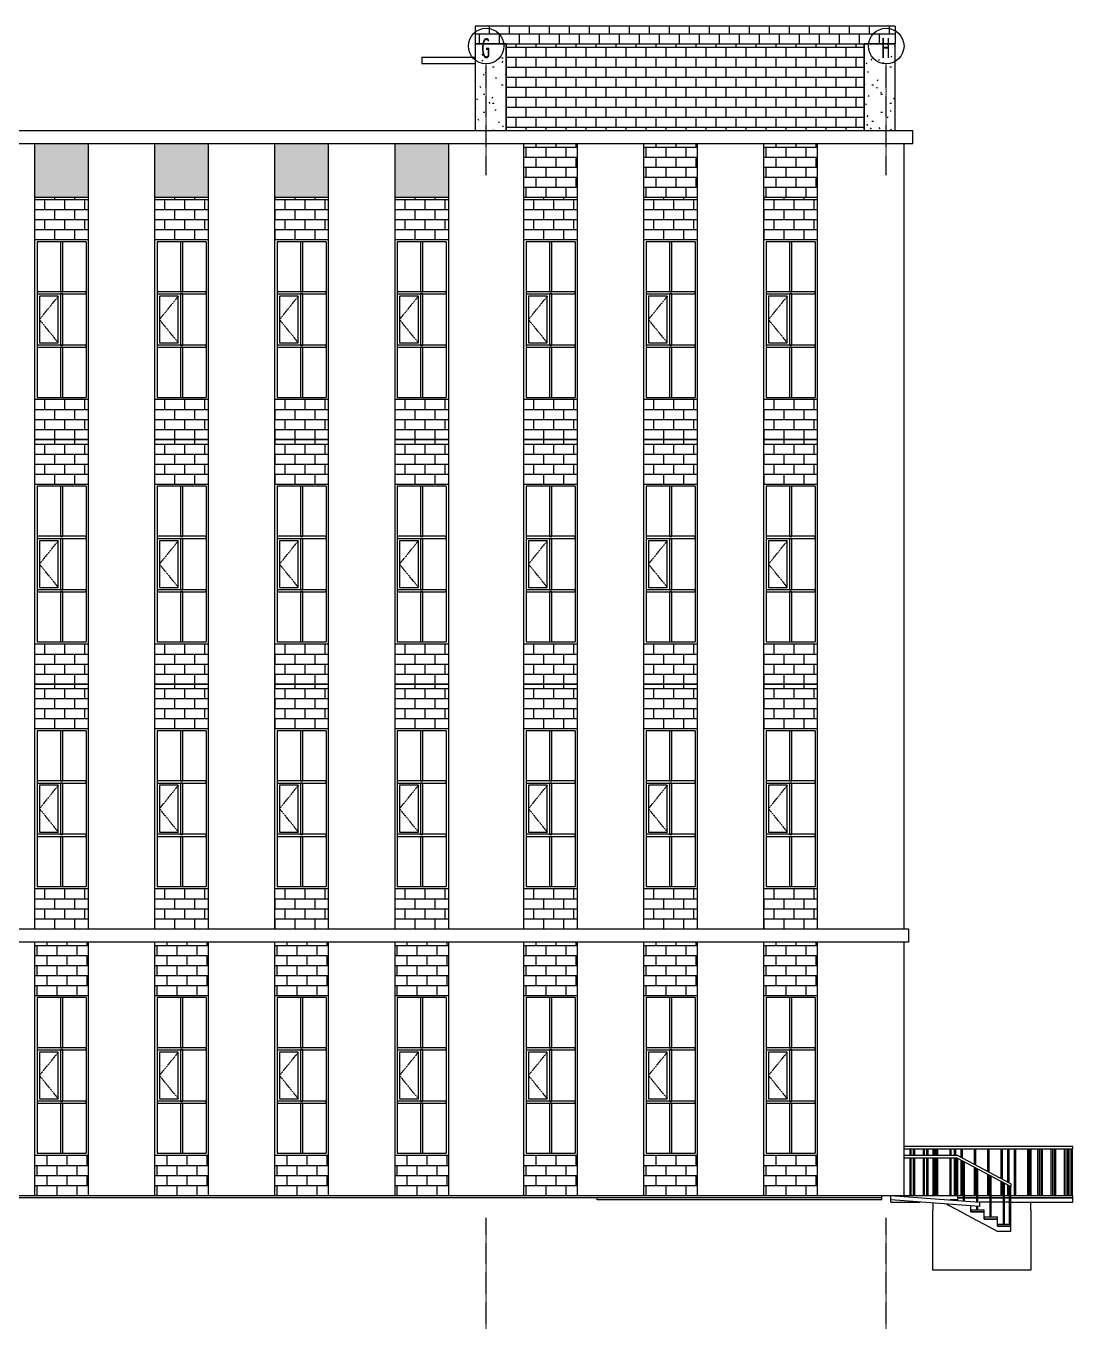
# Model space of a CAD drawing. Header units: millimetres. Extents: x -23709 to 126185, y -3000 to 26540.
# Drawn here: x 102635 to 126185, y -3000 to 26300 of the extents above; entities that cross this region are included whole.
import ezdxf

# ---------------------------------------------------------------- set-up
doc = ezdxf.new("R2010")
doc.units = ezdxf.units.MM
doc.linetypes.add('划线 1mm', pattern=[2, 1, -1])
doc.linetypes.add('轴网线', pattern=[22.24, 12.7, -3.18, 3.18, -3.18])
for name, color, linetype, lineweight in [('A-FLOR', 192, 'Continuous', 13), ('A-FLOR-HRAL', 11, 'Continuous', 13), ('A-GLAZ', 151, 'Continuous', 13), ('A-WALL', 113, 'Continuous', 13), ('A-WALL-PATT', 111, 'Continuous', 13), ('S-COLS', 52, 'Continuous', 13), ('S-GRID', 1, 'Continuous', 13), ('S-GRID-IDEN', 1, 'Continuous', 13), ('S-STRS', 31, 'Continuous', 13)]:
    doc.layers.add(name, color=color, linetype=linetype, lineweight=lineweight)
doc.styles.add('宋体_2', font='', dxfattribs={"width": 0.65, "height": 450})
doc.styles.get('宋体_2').set_extended_font_data('SimSun')
pattern_1 = [(0, (24126.42, 1200), (812.8, 203.2), [33.528, -576.072, 33.528, -576.072, -3251.2]), (0, (24126.42, 1200), (812.8, 203.2), [-1219.2, 33.528, -1185.672, 33.528, -576.072, -1422.4]), (0, (24126.42, 1200), (812.8, 203.2), [-3048, 33.528, -372.872, 33.528, -982.472]), (120, (24431.22, 1301.6), (-582.37636, 602.30545), [33.528, -576.072, 33.528, -3827.272]), (120, (24431.22, 1301.6), (-582.37636, 602.30545), [-643.128, -576.072, 33.528, -1185.672, -2032]), (120, (24431.22, 1301.6), (-582.37636, 602.30545), [-2438.4, 33.528, -576.072, 33.528, -1388.872]), (120, (24431.22, 1301.6), (-582.37636, 602.30545), [-3081.528, -372.872, 33.528, -982.472]), (240, (24532.81, 1708), (-230.42364, -805.50545), [33.528, -576.072, 33.528, -576.072, -3251.2]), (240, (24532.81, 1708), (-230.42364, -805.50545), [-1219.2, 33.528, -1185.672, 33.528, -576.072, -1422.4]), (240, (24532.81, 1708), (-230.42364, -805.50545), [-3048, 33.528, -372.872, 33.528, -982.472])]
pattern_2 = [(0, (112835.2, 25900), (0, 225), []), (90, (112835.2, 25900), (-225, 225), [225, -225])]

# ---------------------------------------------------------------- blocks, each defined once
blk = doc.blocks.new('栏杆扶手 - 25mm-2414337-东')
at = {"layer": 'A-FLOR-HRAL'}
for p, q in [((125397, 0), (125397, 1050)), ((125422, 1050), (125422, 0))]:
    blk.add_line(p, q, dxfattribs=at)
blk = doc.blocks.new('栏杆扶手 - 25mm-V1-东')
at = {"layer": 'A-FLOR-HRAL'}
for p, q in [((126073, 0), (126073, 1050)), ((126098, 0), (126098, 1050))]:
    blk.add_line(p, q, dxfattribs=at)
blk = doc.blocks.new('栏杆扶手 - 25mm-V2-东')
at = {"layer": 'A-FLOR-HRAL'}
for p, q in [((124573, 373), (124573, 1050)), ((124598, 360), (124598, 1050)), ((124573, 0), (124573, 317)), ((124598, 0), (124598, 303))]:
    blk.add_line(p, q, dxfattribs=at)
blk = doc.blocks.new('栏杆扶手 - 25mm-V3-东')
at = {"layer": 'A-FLOR-HRAL'}
for p, q in [((124273, 533), (124273, 1050)), ((124298, 520), (124298, 1050)), ((124273, 0), (124273, 477)), ((124298, 0), (124298, 463))]:
    blk.add_line(p, q, dxfattribs=at)
blk = doc.blocks.new('栏杆扶手 - 25mm-V4-东')
at = {"layer": 'A-FLOR-HRAL'}
for p, q in [((123973, 693), (123973, 1050)), ((123998, 680), (123998, 1050)), ((123973, 0), (123973, 637)), ((123998, 0), (123998, 623))]:
    blk.add_line(p, q, dxfattribs=at)
blk = doc.blocks.new('栏杆扶手 - 25mm-V5-东')
at = {"layer": 'A-FLOR-HRAL'}
for p, q in [((123673, 853), (123673, 1050)), ((123698, 840), (123698, 1050)), ((123673, 0), (123673, 797)), ((123698, 0), (123698, 783))]:
    blk.add_line(p, q, dxfattribs=at)
blk = doc.blocks.new('栏杆扶手 - 25mm-V6-东')
at = {"layer": 'A-FLOR-HRAL'}
for p, q in [((123423, 900), (123423, 1050)), ((123448, 900), (123448, 1050))]:
    blk.add_line(p, q, dxfattribs=at)
blk = doc.blocks.new('栏杆扶手 - 25mm-V7-东')
at = {"layer": 'A-FLOR-HRAL'}
blk.add_line((125222, 1050), (125222, 0), dxfattribs=at)
blk = doc.blocks.new('栏杆扶手 - 25mm-V8-东')
at = {"layer": 'A-FLOR-HRAL'}
for p, q in [((124723, 293), (124723, 1050)), ((124748, 280), (124748, 1050)), ((124723, 0), (124723, 237)), ((124748, 0), (124748, 223))]:
    blk.add_line(p, q, dxfattribs=at)
blk = doc.blocks.new('栏杆扶手 - 25mm-V9-东')
at = {"layer": 'A-FLOR-HRAL'}
for p, q in [((123523, 900), (123523, 1050)), ((123548, 900), (123548, 1050)), ((123523, 0), (123523, 850)), ((123548, 0), (123548, 850))]:
    blk.add_line(p, q, dxfattribs=at)
blk = doc.blocks.new('栏杆扶手 - 栏杆扶手-2322550-东')
for name, p in [('栏杆扶手 - 25mm-V6-东', (-900, 0)), ('栏杆扶手 - 25mm-V6-东', (-600, 0)), ('栏杆扶手 - 25mm-V6-东', (-300, 0)), ('栏杆扶手 - 25mm-V6-东', (0, 0)), ('栏杆扶手 - 25mm-V9-东', (0, 0)), ('栏杆扶手 - 25mm-V5-东', (0, 0)), ('栏杆扶手 - 25mm-V4-东', (0, 0)), ('栏杆扶手 - 25mm-V3-东', (0, 0)), ('栏杆扶手 - 25mm-V2-东', (0, 0)), ('栏杆扶手 - 25mm-V8-东', (0, 0)), ('栏杆扶手 - 25mm-V1-东', (-1200, 0)), ('栏杆扶手 - 25mm-V1-东', (-900, 0)), ('栏杆扶手 - 25mm-V7-东', (0, 0)), ('栏杆扶手 - 25mm-2414337-东', (0, 0)), ('栏杆扶手 - 25mm-V1-东', (-600, 0)), ('栏杆扶手 - 25mm-2414337-东', (300, 0)), ('栏杆扶手 - 25mm-V1-东', (-300, 0)), ('栏杆扶手 - 25mm-2414337-东', (600, 0)), ('栏杆扶手 - 25mm-V1-东', (0, 0)), ('栏杆扶手 - 25mm-V1-东', (75, 0))]:
    blk.add_blockref(name, p)
blk = doc.blocks.new('顶部扶栏类型 - 顶部扶栏_内部_-2322563-东')
at = {"layer": 'A-FLOR-HRAL'}
for p, q in [((123535, 1100), (122385, 1100)), ((122385, 1050), (123535, 1050)), ((124735, 1100), (123535, 1100)), ((123535, 1050), (124735, 1050)), ((126185, 1100), (124735, 1100)), ((124735, 1050), (126185, 1050)), ((125235, 1029), (125222, 1029)), ((125235, 1050), (125235, 1029)), ((125235, 1029), (125235, 0)), ((126185, 1050), (126185, 1100))]:
    blk.add_line(p, q, dxfattribs=at)
blk = doc.blocks.new('栏杆扶手 - 25mm-V10-东')
at = {"layer": 'A-FLOR-HRAL'}
for p, q in [((122598, 900), (122598, 1050)), ((122623, 1050), (122623, 900)), ((122598, 0), (122598, 850)), ((122623, 850), (122623, 0))]:
    blk.add_line(p, q, dxfattribs=at)
blk = doc.blocks.new('栏杆扶手 - 25mm-V11-东')
at = {"layer": 'A-FLOR-HRAL'}
for p, q in [((123048, 900), (123048, 1050)), ((123073, 900), (123073, 1050)), ((123048, 0), (123048, 850)), ((123073, 0), (123073, 850))]:
    blk.add_line(p, q, dxfattribs=at)
blk = doc.blocks.new('栏杆扶手 - 栏杆扶手-2322613-东')
for name, p in [('栏杆扶手 - 25mm-V10-东', (0, 0)), ('栏杆扶手 - 25mm-V10-东', (300, 0)), ('栏杆扶手 - 25mm-V11-东', (0, 0))]:
    blk.add_blockref(name, p)
blk = doc.blocks.new('顶部扶栏类型 - 顶部扶栏_内部_-2322626-东')
at = {"layer": 'A-FLOR-HRAL'}
for p, q in [((123036, 1050), (123036, 1029)), ((123048, 1029), (123036, 1029)), ((123036, 1029), (123036, 900)), ((123086, 1029), (123073, 1029)), ((123086, 1050), (123086, 1029)), ((123086, 1029), (123086, 900)), ((123036, 850), (123036, 0)), ((123086, 850), (123086, 0))]:
    blk.add_line(p, q, dxfattribs=at)
blk = doc.blocks.new('结构矩形柱 - 结构柱700 x 700 mm-2333584-东')
at = {"layer": 'S-COLS'}
h = blk.add_hatch(dxfattribs=at)
h.set_pattern_fill('FP_5', color=256, style=0, pattern_type=2)
h.set_pattern_definition(pattern_1)
h.paths.add_polyline_path([(112735, 23950), (113435, 23950), (113435, 25900), (112735, 25900), (112735, 24044)], flags=0)
for p, q in [((112735, 25900), (112735, 23950)), ((113435, 25900), (112735, 25900)), ((113435, 23950), (113435, 25900))]:
    blk.add_line(p, q, dxfattribs=at)
blk = doc.blocks.new('结构矩形柱 - 结构柱700 x 700 mm-V12-东')
at = {"layer": 'S-COLS'}
h = blk.add_hatch(dxfattribs=at)
h.set_pattern_fill('FP_5', color=256, style=0, pattern_type=2)
h.set_pattern_definition(pattern_1)
h.paths.add_polyline_path([(122185, 23950), (122185, 25900), (121485, 25900), (121485, 23950)], flags=0)
for p, q in [((121485, 25900), (121485, 23950)), ((122185, 25900), (121485, 25900)), ((122185, 23950), (122185, 25900))]:
    blk.add_line(p, q, dxfattribs=at)
blk = doc.blocks.new('组合窗 - 三层双列_平开_固定_ - C1236-2351504-东')
at = {"layer": 'A-GLAZ'}
for p, q in [((51685, 4450), (50585, 4450)), ((50585, 4450), (50585, 950)), ((51160, 4450), (51110, 4450)), ((51110, 4450), (51110, 3325)), ((51160, 3325), (51160, 4450)), ((51685, 4450), (51685, 950)), ((51685, 3325), (50585, 3325)), ((50585, 3325), (50585, 3275)), ((50585, 3275), (51685, 3275)), ((50635, 3225), (50635, 2175)), ((51060, 3225), (50635, 3225)), ((51060, 2175), (51060, 3225)), ((51110, 3325), (51160, 3325)), ((51160, 3275), (51110, 3275)), ((51110, 3275), (51110, 2125)), ((51160, 2125), (51160, 3275)), ((51685, 3275), (51685, 3325)), ((51685, 2125), (50585, 2125)), ((50585, 2125), (50585, 2075)), ((50585, 2075), (51685, 2075)), ((50635, 2175), (51060, 2175)), ((51110, 2125), (51160, 2125)), ((51160, 2075), (51110, 2075)), ((51110, 2075), (51110, 950)), ((51160, 950), (51160, 2075)), ((51685, 2075), (51685, 2125)), ((50585, 950), (51685, 950)), ((51110, 950), (51160, 950))]:
    blk.add_line(p, q, dxfattribs=at)
at = {"layer": 'A-GLAZ', "linetype": '划线 1mm'}
for p, q in [((51060, 3225), (50635, 2700)), ((50635, 2700), (51060, 2175))]:
    blk.add_line(p, q, dxfattribs=at)
blk = doc.blocks.new('栏杆扶手 - 25mm-2427962-东')
at = {"layer": 'A-FLOR-HRAL'}
for p, q in [((124623, -640), (124623, 290)), ((124648, -640), (124648, 277))]:
    blk.add_line(p, q, dxfattribs=at)
blk = doc.blocks.new('栏杆扶手 - 25mm-V18-东')
at = {"layer": 'A-FLOR-HRAL'}
for p, q in [((124023, -145), (124023, 610)), ((124048, -147), (124048, 597)), ((124023, -320), (124023, -246)), ((124048, -320), (124048, -247))]:
    blk.add_line(p, q, dxfattribs=at)
blk = doc.blocks.new('栏杆扶手 - 25mm-V19-东')
at = {"layer": 'A-FLOR-HRAL'}
for p, q in [((123723, -123), (123723, 770)), ((123748, -125), (123748, 757))]:
    blk.add_line(p, q, dxfattribs=at)
blk = doc.blocks.new('栏杆扶手 - 25mm-2413163-东')
at = {"layer": 'A-FLOR-HRAL'}
for p, q in [((123423, 0), (123423, 850)), ((123448, 0), (123448, 850))]:
    blk.add_line(p, q, dxfattribs=at)
blk = doc.blocks.new('栏杆扶手 - 25mm-V20-东')
at = {"layer": 'A-FLOR-HRAL'}
for p, q in [((123573, 0), (123573, 850)), ((123598, 0), (123598, 837)), ((123585, 0), (123598, 0))]:
    blk.add_line(p, q, dxfattribs=at)
blk = doc.blocks.new('栏杆扶手 - 25mm-2427960-东')
at = {"layer": 'A-FLOR-HRAL'}
for p, q in [((124760, -640), (124760, 217)), ((124785, -640), (124785, 203))]:
    blk.add_line(p, q, dxfattribs=at)
blk = doc.blocks.new('栏杆扶手 - 栏杆扶手-2428022-东')
for name, p in [('栏杆扶手 - 25mm-2413163-东', (-900, 0)), ('栏杆扶手 - 25mm-2413163-东', (-600, 0)), ('栏杆扶手 - 25mm-2413163-东', (-300, 0)), ('栏杆扶手 - 25mm-2413163-东', (0, 0)), ('栏杆扶手 - 25mm-V20-东', (0, 0)), ('栏杆扶手 - 25mm-V19-东', (0, 0)), ('栏杆扶手 - 25mm-V18-东', (0, 0)), ('栏杆扶手 - 25mm-2427962-东', (-300, 160)), ('栏杆扶手 - 25mm-2427962-东', (0, 0)), ('栏杆扶手 - 25mm-2427960-东', (0, 0))]:
    blk.add_blockref(name, p)
blk = doc.blocks.new('顶部扶栏类型 - 顶部扶栏_内部_-2428028-东')
at = {"layer": 'A-FLOR-HRAL'}
for p, q in [((123585, 900), (122385, 900)), ((124785, 260), (123585, 900)), ((122385, 850), (123573, 850)), ((123573, 850), (124785, 203)), ((124785, 260), (124785, 203))]:
    blk.add_line(p, q, dxfattribs=at)
blk = doc.blocks.new('轴网 - 宽度系数 0_65-155799-东')
at = {"layer": 'S-GRID-IDEN'}
blk.add_circle((48985, 25850), 400, dxfattribs=at)

msp = doc.modelspace()

# ---------------------------------------------------------------- hatches: boundary and pattern name
at = {"layer": 'A-WALL-PATT'}
h = msp.add_hatch(dxfattribs=at)
h.set_pattern_fill('FP_42', color=256, style=0, pattern_type=2)
h.set_pattern_definition(pattern_2)
h.paths.add_polyline_path([(112735, 25900), (121985, 25900), (121985, 26300), (112735, 26300)], flags=0)
h = msp.add_hatch(dxfattribs=at)
h.set_pattern_fill('FP_42', color=256, style=0, pattern_type=2)
h.set_pattern_definition(pattern_2)
h.paths.add_polyline_path([(122185, 25900), (122185, 26300), (121985, 26300), (121985, 25900)], flags=0)
h = msp.add_hatch(dxfattribs=at)
h.set_pattern_fill('FP_4', color=256, style=0, pattern_type=2)
h.set_pattern_definition([(0, (113435.2, 22450), (0, 225), []), (90, (113435.2, 22450), (-225, 225), [225, -225])])
h.paths.add_polyline_path([(119235, 22450), (120435, 22450), (120435, 23650), (119235, 23650)], flags=0)
h.paths.add_polyline_path([(116535, 22450), (117735, 22450), (117735, 23650), (116535, 23650)], flags=0)
h.paths.add_polyline_path([(113835, 22450), (115035, 22450), (115035, 23650), (113835, 23650)], flags=0)
h.paths.add_polyline_path([(113435, 23950), (121485, 23950), (121485, 25900), (113435, 25900), (113435, 24044)], flags=0)
h = msp.add_hatch(dxfattribs=at)
h.set_pattern_fill('FP_6', color=256, style=0, pattern_type=2)
h.set_pattern_definition([(0, (48985.2, 22450), (0, 225), []), (90, (48985.2, 22450), (-225, 225), [225, -225])])
h.paths.add_polyline_path([(50535, 22450), (51735, 22450), (51735, 23650), (50535, 23650), (50535, 22565)], flags=0)
h.paths.add_polyline_path([(108235, 22450), (109435, 22450), (109435, 23650), (108235, 23650), (108235, 22993)], flags=0)
h.paths.add_polyline_path([(92459, 22450), (93035, 22450), (93035, 23650), (91835, 23650), (91835, 22450)], flags=0)
h.paths.add_polyline_path([(79135, 22450), (79135, 23650), (77935, 23650), (77935, 22450)], flags=0)
h.paths.add_polyline_path([(97235, 22450), (98435, 22450), (98435, 23650), (97235, 23650), (97235, 23071)], flags=0)
h.paths.add_polyline_path([(95735, 22450), (95735, 23650), (94535, 23650), (94535, 22450), (95035, 22450)], flags=0)
h.paths.add_polyline_path([(99935, 22450), (101135, 22450), (101135, 23650), (99935, 23650), (99935, 23353)], flags=0)
h.paths.add_polyline_path([(76435, 22450), (76435, 23650), (75235, 23650), (75235, 22450)], flags=0)
h.paths.add_polyline_path([(73735, 22450), (73735, 23650), (72535, 23650), (72535, 22450)], flags=0)
h.paths.add_polyline_path([(71035, 22450), (71035, 23650), (69835, 23650), (69835, 22450)], flags=0)
h.paths.add_polyline_path([(68135, 22450), (68135, 23650), (66935, 23650), (66935, 22450)], flags=0)
h.paths.add_polyline_path([(65435, 22450), (65435, 23650), (64235, 23650), (64235, 22450)], flags=0)
h.paths.add_polyline_path([(62735, 22450), (62735, 23650), (61535, 23650), (61535, 22450), (61543, 22450)], flags=0)
h.paths.add_polyline_path([(102835, 22450), (104035, 22450), (104035, 23650), (102835, 23650), (102835, 23644)], flags=0)
h.paths.add_polyline_path([(112135, 22450), (112135, 23650), (110935, 23650), (110935, 22450)], flags=0)
h.paths.add_polyline_path([(60035, 22450), (60035, 23650), (58835, 23650), (58835, 22450), (58967, 22450)], flags=0)
h.paths.add_polyline_path([(105535, 22450), (106735, 22450), (106735, 23650), (105535, 23650), (105535, 23318)], flags=0)
h.paths.add_polyline_path([(57135, 22450), (57135, 23650), (55935, 23650), (55935, 22450), (56391, 22450)], flags=0)
h.paths.add_polyline_path([(53235, 22450), (54435, 22450), (54435, 23650), (53235, 23650), (53235, 22779)], flags=0)
h.paths.add_polyline_path([(89883, 22550), (90135, 22550), (90135, 23650), (80835, 23650), (80835, 22550), (87306, 22550)], flags=0)
h = msp.add_hatch(dxfattribs=at)
h.set_pattern_fill('FP_37', color=256, style=0, pattern_type=2)
h.set_pattern_definition([(0, (102385.24, 17000), (0, 225), []), (90, (102385.24, 17000), (-225, 225), [225, -225])])
h.paths.add_polyline_path([(102835, 17000), (104035, 17000), (104035, 22450), (102835, 22450), (102835, 21500), (104035, 21500), (104035, 17900), (102835, 17900), (102835, 17069)], flags=0)
h.paths.add_polyline_path([(106735, 17000), (106735, 22450), (105535, 22450), (105535, 21500), (106735, 21500), (106735, 17900), (105535, 17900), (105535, 17000)], flags=0)
h.paths.add_polyline_path([(112135, 17000), (112135, 22450), (110935, 22450), (110935, 21500), (112135, 21500), (112135, 17900), (110935, 17900), (110935, 17000)], flags=0)
h.paths.add_polyline_path([(108235, 17000), (109435, 17000), (109435, 22450), (108235, 22450), (108235, 21500), (109435, 21500), (109435, 17900), (108235, 17900)], flags=0)
h = msp.add_hatch(dxfattribs=at)
h.set_pattern_fill('FP_38', color=256, style=0, pattern_type=2)
h.set_pattern_definition([(0, (113385.24, 17000), (0, 225), []), (90, (113385.24, 17000), (-225, 225), [225, -225])])
h.paths.add_polyline_path([(113835, 17000), (115035, 17000), (115035, 22450), (113835, 22450), (113835, 21500), (115035, 21500), (115035, 17900), (113835, 17900), (113835, 17093)], flags=0)
h.paths.add_polyline_path([(117735, 17000), (117735, 22450), (116535, 22450), (116535, 21500), (117735, 21500), (117735, 17900), (116535, 17900), (116535, 17000)], flags=0)
h.paths.add_polyline_path([(119235, 17000), (120435, 17000), (120435, 22450), (119235, 22450), (119235, 21500), (120435, 21500), (120435, 17900), (119235, 17900), (119235, 17520)], flags=0)
h = msp.add_hatch(dxfattribs=at)
h.set_pattern_fill('FP_28', color=256, style=0, pattern_type=2)
h.set_pattern_definition([(0, (102385.24, 11500), (0, 225), []), (90, (102385.24, 11500), (-225, 225), [225, -225])])
h.paths.add_polyline_path([(102835, 11500), (104035, 11500), (104035, 17000), (102835, 17000), (102835, 16000), (104035, 16000), (104035, 12400), (102835, 12400), (102835, 11569)], flags=0)
h.paths.add_polyline_path([(110935, 11500), (112135, 11500), (112135, 17000), (110935, 17000), (110935, 16000), (112135, 16000), (112135, 12400), (110935, 12400), (110935, 11813)], flags=0)
h.paths.add_polyline_path([(108235, 11500), (109435, 11500), (109435, 17000), (108235, 17000), (108235, 16000), (109435, 16000), (109435, 12400), (108235, 12400), (108235, 11813)], flags=0)
h.paths.add_polyline_path([(105535, 11500), (106735, 11500), (106735, 17000), (105535, 17000), (105535, 16000), (106735, 16000), (106735, 12400), (105535, 12400), (105535, 11813)], flags=0)
h = msp.add_hatch(dxfattribs=at)
h.set_pattern_fill('FP_29', color=256, style=0, pattern_type=2)
h.set_pattern_definition([(0, (113385.24, 11500), (0, 225), []), (90, (113385.24, 11500), (-225, 225), [225, -225])])
h.paths.add_polyline_path([(113835, 11500), (115035, 11500), (115035, 17000), (113835, 17000), (113835, 16000), (115035, 16000), (115035, 12400), (113835, 12400), (113835, 11593)], flags=0)
h.paths.add_polyline_path([(120435, 11500), (120435, 17000), (119235, 17000), (119235, 16000), (120435, 16000), (120435, 12400), (119235, 12400), (119235, 11500)], flags=0)
h.paths.add_polyline_path([(116535, 11500), (117735, 11500), (117735, 17000), (116535, 17000), (116535, 16000), (117735, 16000), (117735, 12400), (116535, 12400), (116535, 11813)], flags=0)
h = msp.add_hatch(dxfattribs=at)
h.set_pattern_fill('FP_19', color=256, style=0, pattern_type=2)
h.set_pattern_definition([(0, (102385.24, 6000), (0, 225), []), (90, (102385.24, 6000), (-225, 225), [225, -225])])
h.paths.add_polyline_path([(105535, 6000), (106735, 6000), (106735, 11500), (105535, 11500), (105535, 10500), (106735, 10500), (106735, 6900), (105535, 6900)], flags=0)
h.paths.add_polyline_path([(102835, 6000), (104035, 6000), (104035, 11500), (102835, 11500), (102835, 10500), (104035, 10500), (104035, 6900), (102835, 6900)], flags=0)
h.paths.add_polyline_path([(112135, 6000), (112135, 11500), (110935, 11500), (110935, 10500), (112135, 10500), (112135, 6900), (110935, 6900), (110935, 6000)], flags=0)
h.paths.add_polyline_path([(108235, 6000), (109435, 6000), (109435, 11500), (108235, 11500), (108235, 10500), (109435, 10500), (109435, 6900), (108235, 6900)], flags=0)
h = msp.add_hatch(dxfattribs=at)
h.set_pattern_fill('FP_20', color=256, style=0, pattern_type=2)
h.set_pattern_definition([(0, (113385.24, 6000), (0, 225), []), (90, (113385.24, 6000), (-225, 225), [225, -225])])
h.paths.add_polyline_path([(117735, 6000), (117735, 11500), (116535, 11500), (116535, 10500), (117735, 10500), (117735, 6900), (116535, 6900), (116535, 6000)], flags=0)
h.paths.add_polyline_path([(113835, 6000), (115035, 6000), (115035, 11500), (113835, 11500), (113835, 10500), (115035, 10500), (115035, 6900), (113835, 6900)], flags=0)
h.paths.add_polyline_path([(120435, 6000), (120435, 11500), (119235, 11500), (119235, 10500), (120435, 10500), (120435, 6900), (119235, 6900), (119235, 6000)], flags=0)
h = msp.add_hatch(dxfattribs=at)
h.set_pattern_fill('FP_11', color=256, style=0, pattern_type=2)
h.set_pattern_definition([(0, (102435.2, 0), (0, 225), []), (90, (102435.2, 0), (-225, 225), [225, -225])])
h.paths.add_polyline_path([(108235, 0), (109435, 0), (109435, 5700), (108235, 5700), (108235, 4500), (109435, 4500), (109435, 900), (108235, 900)], flags=0)
h.paths.add_polyline_path([(112135, 0), (112135, 5700), (110935, 5700), (110935, 4500), (112135, 4500), (112135, 900), (110935, 900), (110935, 0)], flags=0)
h.paths.add_polyline_path([(105535, 0), (106735, 0), (106735, 5700), (105535, 5700), (105535, 4500), (106735, 4500), (106735, 900), (105535, 900)], flags=0)
h.paths.add_polyline_path([(102835, 0), (104035, 0), (104035, 5700), (102835, 5700), (102835, 4500), (104035, 4500), (104035, 900), (102835, 900)], flags=0)
h = msp.add_hatch(dxfattribs=at)
h.set_pattern_fill('FP_12', color=256, style=0, pattern_type=2)
h.set_pattern_definition([(0, (113435.2, 0), (0, 225), []), (90, (113435.2, 0), (-225, 225), [225, -225])])
h.paths.add_polyline_path([(120435, 0), (120435, 5700), (119235, 5700), (119235, 4500), (120435, 4500), (120435, 900), (119235, 900), (119235, 0)], flags=0)
h.paths.add_polyline_path([(116535, 0), (117735, 0), (117735, 5700), (116535, 5700), (116535, 4500), (117735, 4500), (117735, 900), (116535, 900)], flags=0)
h.paths.add_polyline_path([(113835, 0), (115035, 0), (115035, 5700), (113835, 5700), (113835, 4500), (115035, 4500), (115035, 900), (113835, 900)], flags=0)

# ---------------------------------------------------------------- linework, layer by layer
at = {"layer": 'A-FLOR'}
for p, q in [((111535, 25600), (112735, 25600)), ((111535, 25600), (111535, 25450)), ((112735, 25450), (111535, 25450)), ((48085, 23950), (122585, 23950)), ((122585, 23650), (122585, 23950)), ((122585, 23650), (48085, 23650)), ((91285, 6000), (122485, 6000)), ((122485, 6000), (122485, 5700)), ((122485, 5700), (48485, 5700)), ((121885, -100), (121885, 0)), ((122085, 0), (124085, -150)), ((122085, -100), (122085, 0)), ((122385, 0), (123585, 0)), ((123585, 0), (123585, -100)), ((121885, -50), (89985, -50)), ((115485, -100), (115485, -50)), ((121885, -100), (115485, -100)), ((124085, -250), (122085, -100)), ((123585, -100), (123419, -100)), ((124085, -150), (124085, -250))]:
    msp.add_line(p, q, dxfattribs=at)
at = {"layer": 'A-WALL'}
for p, q in [((122185, 26300), (112735, 26300)), ((112735, 26300), (112735, 25900)), ((122185, 26300), (122185, 25900)), ((112735, 25900), (122185, 25900)), ((113435, 25900), (113435, 23950)), ((121485, 23950), (121485, 25900)), ((102835, 6000), (102835, 23650)), ((104035, 23650), (104035, 6000)), ((105535, 6000), (105535, 23650)), ((106735, 23650), (106735, 6000)), ((108235, 6000), (108235, 23650)), ((109435, 23650), (109435, 6000)), ((110935, 6000), (110935, 23650)), ((112135, 23650), (112135, 6000)), ((113835, 6000), (113835, 23650)), ((115035, 23650), (115035, 6000)), ((116535, 6000), (116535, 23650)), ((117735, 23650), (117735, 6000)), ((119235, 6000), (119235, 23650)), ((120435, 23650), (120435, 6000)), ((122385, 6000), (122385, 23650)), ((102835, 22450), (104035, 22450)), ((105535, 22450), (106735, 22450)), ((108235, 22450), (109435, 22450)), ((110935, 22450), (112135, 22450)), ((113835, 22450), (115035, 22450)), ((116535, 22450), (117735, 22450)), ((119235, 22450), (120435, 22450)), ((102835, 21500), (104035, 21500)), ((105535, 21500), (106735, 21500)), ((108235, 21500), (109435, 21500)), ((110935, 21500), (112135, 21500)), ((113835, 21500), (115035, 21500)), ((116535, 21500), (117735, 21500)), ((119235, 21500), (120435, 21500)), ((104035, 17900), (102835, 17900)), ((106735, 17900), (105535, 17900)), ((109435, 17900), (108235, 17900)), ((112135, 17900), (110935, 17900)), ((115035, 17900), (113835, 17900)), ((117735, 17900), (116535, 17900)), ((120435, 17900), (119235, 17900)), ((104035, 17000), (102835, 17000)), ((106735, 17000), (105535, 17000)), ((109435, 17000), (108235, 17000)), ((112135, 17000), (110935, 17000)), ((115035, 17000), (113835, 17000)), ((117735, 17000), (116535, 17000)), ((120435, 17000), (119235, 17000)), ((102835, 16000), (104035, 16000)), ((105535, 16000), (106735, 16000)), ((108235, 16000), (109435, 16000)), ((110935, 16000), (112135, 16000)), ((113835, 16000), (115035, 16000)), ((116535, 16000), (117735, 16000)), ((119235, 16000), (120435, 16000)), ((104035, 12400), (102835, 12400)), ((106735, 12400), (105535, 12400)), ((109435, 12400), (108235, 12400)), ((112135, 12400), (110935, 12400)), ((115035, 12400), (113835, 12400)), ((117735, 12400), (116535, 12400)), ((120435, 12400), (119235, 12400)), ((104035, 11500), (102835, 11500)), ((106735, 11500), (105535, 11500)), ((109435, 11500), (108235, 11500)), ((112135, 11500), (110935, 11500)), ((115035, 11500), (113835, 11500)), ((117735, 11500), (116535, 11500)), ((120435, 11500), (119235, 11500)), ((102835, 10500), (104035, 10500)), ((105535, 10500), (106735, 10500)), ((108235, 10500), (109435, 10500)), ((110935, 10500), (112135, 10500)), ((113835, 10500), (115035, 10500)), ((116535, 10500), (117735, 10500)), ((119235, 10500), (120435, 10500)), ((104035, 6900), (102835, 6900)), ((106735, 6900), (105535, 6900)), ((109435, 6900), (108235, 6900)), ((112135, 6900), (110935, 6900)), ((115035, 6900), (113835, 6900)), ((117735, 6900), (116535, 6900)), ((120435, 6900), (119235, 6900)), ((102835, 0), (102835, 5700)), ((104035, 5700), (104035, 0)), ((105535, 0), (105535, 5700)), ((106735, 5700), (106735, 0)), ((108235, 0), (108235, 5700)), ((109435, 5700), (109435, 0)), ((110935, 0), (110935, 5700)), ((112135, 5700), (112135, 0)), ((113835, 0), (113835, 5700)), ((115035, 5700), (115035, 0)), ((116535, 0), (116535, 5700)), ((117735, 5700), (117735, 0)), ((119235, 0), (119235, 5700)), ((120435, 5700), (120435, 0)), ((122385, 0), (122385, 5700)), ((102835, 4500), (104035, 4500)), ((105535, 4500), (106735, 4500)), ((108235, 4500), (109435, 4500)), ((110935, 4500), (112135, 4500)), ((113835, 4500), (115035, 4500)), ((116535, 4500), (117735, 4500)), ((119235, 4500), (120435, 4500)), ((104035, 900), (102835, 900)), ((106735, 900), (105535, 900)), ((109435, 900), (108235, 900)), ((112135, 900), (110935, 900)), ((115035, 900), (113835, 900)), ((117735, 900), (116535, 900)), ((120435, 900), (119235, 900)), ((89085, 0), (108235, 0)), ((108235, 0), (122385, 0))]:
    msp.add_line(p, q, dxfattribs=at)
at = {"layer": 'S-GRID', "linetype": '轴网线'}
for p, q in [((112985, 22950), (112985, 25450)), ((121985, 22950), (121985, 25450)), ((112985, -3000), (112985, -500)), ((121985, -3000), (121985, -500))]:
    msp.add_line(p, q, dxfattribs=at)
at = {"layer": 'S-STRS'}
for p, q in [((123598, 0), (123723, 0)), ((123748, 0), (124023, 0)), ((124048, 0), (124323, 0)), ((124348, 0), (124623, 0)), ((124648, 0), (124735, 0)), ((124735, 0), (124760, 0)), ((124785, 0), (126185, 0)), ((126185, -50), (126185, 0)), ((122085, -150), (122085, -100)), ((122085, -150), (122748, -150)), ((123035, -172), (123035, -332)), ((123344, -195), (123585, -323)), ((123585, -50), (123723, -50)), ((123723, -50), (123585, -50)), ((123585, -100), (123585, -113)), ((123748, -50), (124023, -50)), ((124023, -50), (123748, -50)), ((123885, -370), (123885, -235)), ((124048, -50), (124323, -50)), ((124323, -50), (124048, -50)), ((124323, -150), (124085, -150)), ((124348, -50), (124623, -50)), ((124623, -50), (124348, -50)), ((124623, -150), (124348, -150)), ((124648, -50), (124735, -50)), ((124735, -50), (124648, -50)), ((124735, -150), (124648, -150)), ((124735, -50), (124760, -50)), ((124760, -50), (124735, -50)), ((124735, -150), (124760, -150)), ((124785, -50), (126185, -50)), ((126185, -50), (124785, -50)), ((124785, -150), (126185, -150)), ((125235, -332), (125235, -150)), ((126185, -150), (126185, -50)), ((123035, -500), (123035, -332)), ((123035, -667), (123035, -500)), ((123585, -323), (123885, -483)), ((123885, -320), (124185, -320)), ((123885, -320), (123885, -370)), ((123885, -370), (124185, -370)), ((124185, -370), (123885, -370)), ((123885, -483), (124185, -643)), ((124185, -370), (124185, -320)), ((124185, -530), (124185, -370)), ((124185, -480), (124485, -480)), ((124185, -480), (124185, -530)), ((124185, -530), (124485, -530)), ((124485, -530), (124185, -530)), ((124485, -530), (124485, -480)), ((124485, -690), (124485, -530)), ((125235, -332), (125235, -500)), ((125235, -500), (125235, -667)), ((123035, -835), (123035, -667)), ((123035, -1002), (123035, -835)), ((124185, -643), (124479, -800)), ((124479, -800), (124485, -800)), ((124485, -640), (124785, -640)), ((124485, -640), (124485, -690)), ((124485, -690), (124785, -690)), ((124785, -690), (124485, -690)), ((124485, -800), (124785, -800)), ((124785, -690), (124785, -640)), ((124785, -800), (124785, -690)), ((125235, -667), (125235, -835)), ((125235, -835), (125235, -1002)), ((123035, -1170), (123035, -1002)), ((123035, -1337), (123035, -1170)), ((125235, -1002), (125235, -1170)), ((125235, -1170), (125235, -1337)), ((123035, -1505), (123035, -1337)), ((125235, -1337), (125235, -1505)), ((123035, -1672), (123035, -1505)), ((123035, -1675), (123035, -1672)), ((125235, -1675), (123035, -1675)), ((125235, -1505), (125235, -1672)), ((125235, -1672), (125235, -1675))]:
    msp.add_line(p, q, dxfattribs=at)

# ---------------------------------------------------------------- block references
at = {"layer": 'A-FLOR-HRAL'}
for name in ['顶部扶栏类型 - 顶部扶栏_内部_-2322563-东', '顶部扶栏类型 - 顶部扶栏_内部_-2428028-东', '栏杆扶手 - 栏杆扶手-2322550-东', '栏杆扶手 - 栏杆扶手-2322613-东', '顶部扶栏类型 - 顶部扶栏_内部_-2322626-东', '栏杆扶手 - 栏杆扶手-2428022-东']:
    msp.add_blockref(name, (0, 0), dxfattribs=at)
at = {"layer": 'A-GLAZ'}
for p in [(52300, 17000), (55000, 17000), (57700, 17000), (60400, 17000), (63300, 17000), (66000, 17000), (68700, 17000), (52300, 11500), (55000, 11500), (57700, 11500), (60400, 11500), (63300, 11500), (66000, 11500), (68700, 11500), (52300, 6000), (55000, 6000), (57700, 6000), (60400, 6000), (63300, 6000), (66000, 6000), (68700, 6000), (52300, 0), (55000, 0), (57700, 0), (60400, 0), (63300, 0), (66000, 0), (68700, 0)]:
    msp.add_blockref('组合窗 - 三层双列_平开_固定_ - C1236-2351504-东', p, dxfattribs=at)
at = {"layer": 'S-COLS'}
for name in ['结构矩形柱 - 结构柱700 x 700 mm-2333584-东', '结构矩形柱 - 结构柱700 x 700 mm-V12-东']:
    msp.add_blockref(name, (0, 0), dxfattribs=at)
at = {"layer": 'S-GRID-IDEN'}
for p in [(64000, 0), (73000, 0)]:
    msp.add_blockref('轴网 - 宽度系数 0_65-155799-东', p, dxfattribs=at)

# ---------------------------------------------------------------- texts
at = {"layer": 'S-GRID-IDEN', "char_height": 450, "width": 260.55, "attachment_point": 1, "style": '宋体_2'}
for s, insert in [('\\f宋体|b0|i0|c134|p2|;\\W.65;G', (112875, 26028)), ('\\f宋体|b0|i0|c134|p2|;\\W.65;H', (121875, 26028))]:
    msp.add_mtext(s, dxfattribs=dict(at, insert=insert))

doc.saveas('drawing.dxf')
